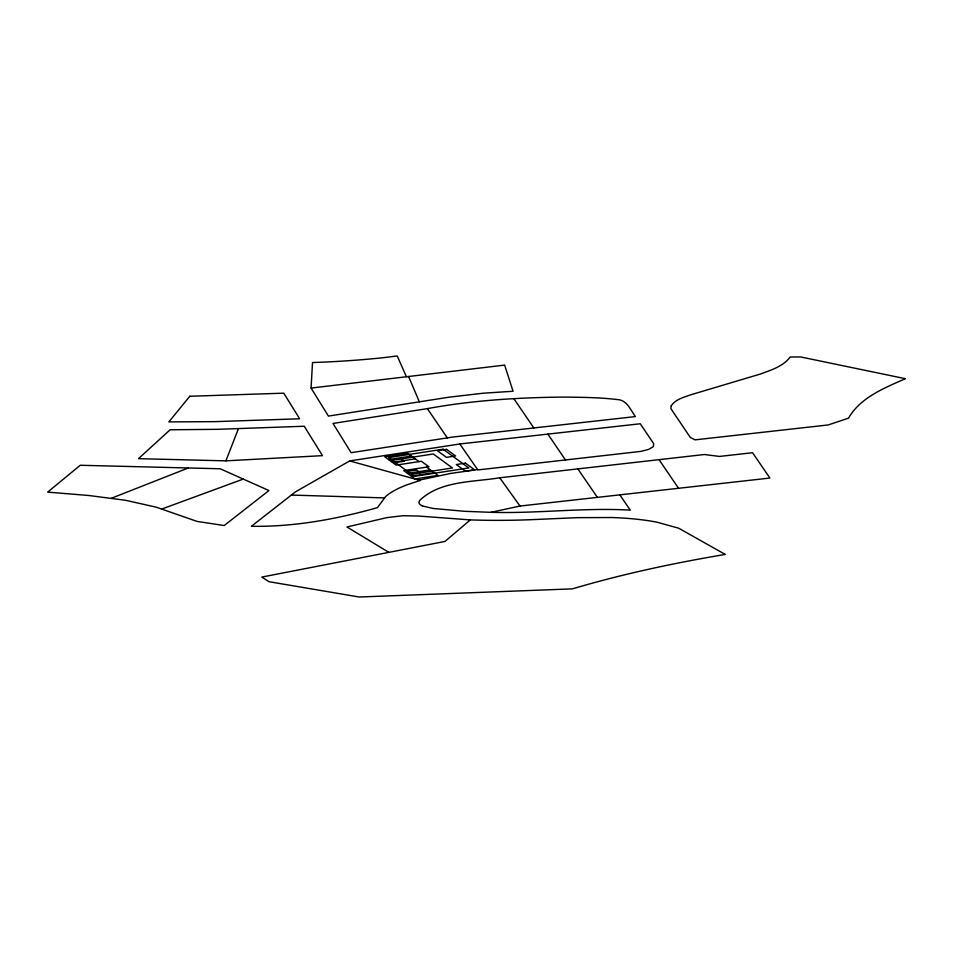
<?xml version="1.0" encoding="UTF-8"?>
<svg xmlns="http://www.w3.org/2000/svg" width="953" height="953" viewBox="0 0 953 953"><rect width="100%" height="100%" fill="white"/><g stroke="black" fill="none" stroke-linecap="round" stroke-linejoin="round"><path stroke-width="1.43" d="M311.071 388.074L504.649 365.106L513.059 391.254L483.254 393.208L448.851 397.21L328.428 416.092L311.071 388.074L312.513 362.533A261.61 68.592 -4.1 0 0 383.547 357.673L397.234 355.981L406.395 376.769M225.897 460.847L322.483 455.653L304.257 426.241L217.88 429.315L170.122 429.779L138.483 458.667L225.897 460.847L238.417 428.695M349.68 460.93L420.178 480.491L407.753 484.541A110.31 28.924 -4.1 0 0 385.417 496.823L377.448 507.651C336.433 519.206 294.143 526.973 251.401 526.294L295.478 491.843L349.68 460.93L459.822 443.979L640.237 423.763L653.651 443.574L653.365 446.635L648.493 449.471L640.845 451.388L477.834 469.936L459.822 443.979M470.341 519.897L444.968 541.447L261.837 577.077L268.96 581.699L359.233 597.019L572.36 588.871C622.488 574.004 673.723 563.116 725.257 554.432L678.679 528.2L656.974 522.184A130.716 34.272 -4.1 0 0 612.183 517.527L577.447 517.658L529.82 519.742A237.261 62.207 -4.1 0 1 470.341 519.897L418.438 516.038L402.964 515.716L386.93 517.61L346.952 526.973L388.872 552.371M111.572 498.181L188.301 467.971L220.203 468.769L268.937 490.557L224.193 525.532L197.068 521.41L156.161 507.163L125.367 500.254L88.581 495.477L47.65 492.117L80.255 465.267L188.301 467.971M161.843 509.009L243.301 479.073M422.667 506.055L433.329 508.485L464.385 511.296L490.998 512.321L520.016 506.043L769.893 478.049L752.56 452.723L719.432 456.439L704.398 454.51L499.717 477.775C473.2 482.218 440.965 480.503 420.142 500.003A32.497 8.517 -4.1 0 0 422.667 506.055M419.01 480.169L450.65 473.438L477.584 469.567M427.349 408.623C472.783 400.26 519.016 397.449 565.141 397.079C582.39 397.353 599.723 397.425 616.865 399.521C626.919 399.7 630.374 409.719 635.389 416.58L452.806 437.046L351.109 452.687L333.014 423.454L427.349 408.623L447.338 437.892M388.621 459.596L411.482 456.082M392.338 460.287L433.305 453.985L452.461 467.971L411.493 474.272M392.41 462.36L415.27 458.834M395.435 462.55L404.394 461.181L401.296 458.917M407.527 471.378L416.497 470.008L420.452 472.891M407.527 473.391L430.387 469.877M411.315 476.155L434.163 472.628M490.998 512.321C537.444 513.667 583.82 507.449 630.255 510.129L619.831 494.869M291.368 495.06L384.524 497.907M419.046 461.597L407.705 453.318L384.845 456.832L396.186 465.112L421.321 461.252L428.886 466.767L403.75 470.627L415.091 478.906L437.951 475.392L426.61 467.113M499.717 477.775L520.016 506.043M577.935 469.031L597.4 497.383M513.941 398.819L533.859 427.968M659.226 459.918L678.548 488.281M547.88 434.115L565.57 460.108M408.611 376.506L419.344 401.832M671.198 405.799L670.876 408.623L690.282 437.427L695.035 439.857L828.24 424.943L848.515 418.164C860.416 397.365 884.503 388.002 905.35 378.686L800.699 356.958L790.18 357.006C783.152 366.452 771.215 370.002 760.661 373.957L690.687 394.816C683.742 397.318 675.546 399.319 671.198 405.799M189.826 396.269L168.848 421.905L215.092 421.643L299.647 418.784L283.768 393.172L189.826 396.269M443.121 449.22L388.657 457.607L412.983 475.368L415.734 476.131L468.793 467.959L443.121 449.22M446.552 449.351L437.403 450.757L446.481 457.38L455.617 455.963L446.552 449.351M465.445 463.146L456.308 464.552L465.386 471.175L474.523 469.758L465.445 463.146"/></g></svg>
